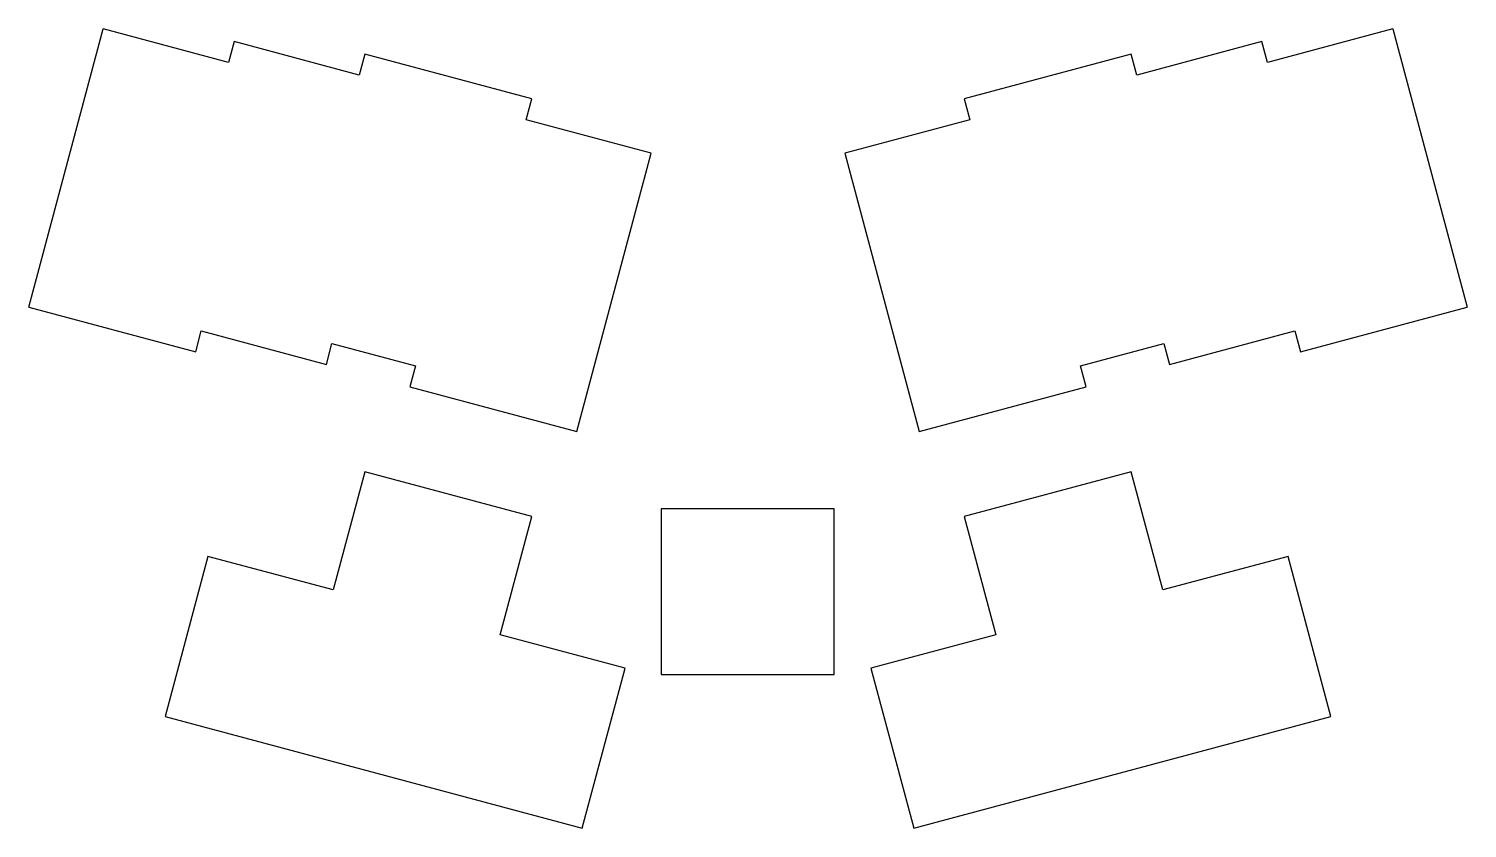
# Model space of a CAD drawing. Header units: millimetres. Extents: x 56 to 256, y -203 to -92.
import ezdxf

# ---------------------------------------------------------------- set-up
doc = ezdxf.new("R2010")
doc.units = ezdxf.units.MM

msp = doc.modelspace()

# ---------------------------------------------------------------- linework, layer by layer
for p, q in [((56.14, -130.48), (66.5, -91.84)), ((83.88, -96.5), (66.5, -91.84)), ((245.6, -91.84), (228.21, -96.5)), ((245.6, -91.84), (255.95, -130.48)), ((84.66, -93.6), (83.88, -96.5)), ((102.05, -98.26), (84.66, -93.6)), ((227.44, -93.6), (210.05, -98.26)), ((228.21, -96.5), (227.44, -93.6)), ((102.82, -95.36), (102.05, -98.26)), ((126, -101.57), (102.82, -95.36)), ((209.27, -95.36), (186.09, -101.57)), ((210.05, -98.26), (209.27, -95.36)), ((125.23, -104.47), (126, -101.57)), ((186.09, -101.57), (186.87, -104.47)), ((142.61, -109.13), (125.23, -104.47)), ((186.87, -104.47), (169.48, -109.13)), ((132.26, -147.77), (142.61, -109.13)), ((169.48, -109.13), (179.83, -147.77)), ((56.14, -130.48), (79.33, -136.69)), ((232.77, -136.69), (255.95, -130.48)), ((79.33, -136.69), (80.1, -133.79)), ((80.1, -133.79), (97.49, -138.45)), ((214.61, -138.45), (231.99, -133.79)), ((231.99, -133.79), (232.77, -136.69)), ((97.49, -138.45), (98.26, -135.55)), ((98.26, -135.55), (109.86, -138.66)), ((202.24, -138.66), (213.83, -135.55)), ((213.83, -135.55), (214.61, -138.45)), ((109.86, -138.66), (109.08, -141.56)), ((203.01, -141.56), (202.24, -138.66)), ((109.08, -141.56), (132.26, -147.77)), ((179.83, -147.77), (203.01, -141.56)), ((102.82, -153.34), (98.42, -169.76)), ((126, -159.55), (102.82, -153.34)), ((209.28, -153.34), (186.09, -159.55)), ((213.68, -169.76), (209.28, -153.34)), ((121.6, -175.97), (126, -159.55)), ((168, -158.5), (144, -158.5)), ((144, -158.5), (144, -181.5)), ((168, -181.5), (168, -158.5)), ((186.09, -159.55), (190.49, -175.97)), ((81.03, -165.1), (75.08, -187.31)), ((98.42, -169.76), (81.03, -165.1)), ((231.06, -165.1), (213.68, -169.76)), ((237.02, -187.31), (231.06, -165.1)), ((138.99, -180.63), (121.6, -175.97)), ((190.49, -175.97), (173.11, -180.63)), ((133.03, -202.84), (138.99, -180.63)), ((144, -181.5), (168, -181.5)), ((173.11, -180.63), (179.06, -202.84)), ((75.08, -187.31), (133.03, -202.84)), ((179.06, -202.84), (237.02, -187.31))]:
    msp.add_line(p, q)

doc.saveas('drawing.dxf')
